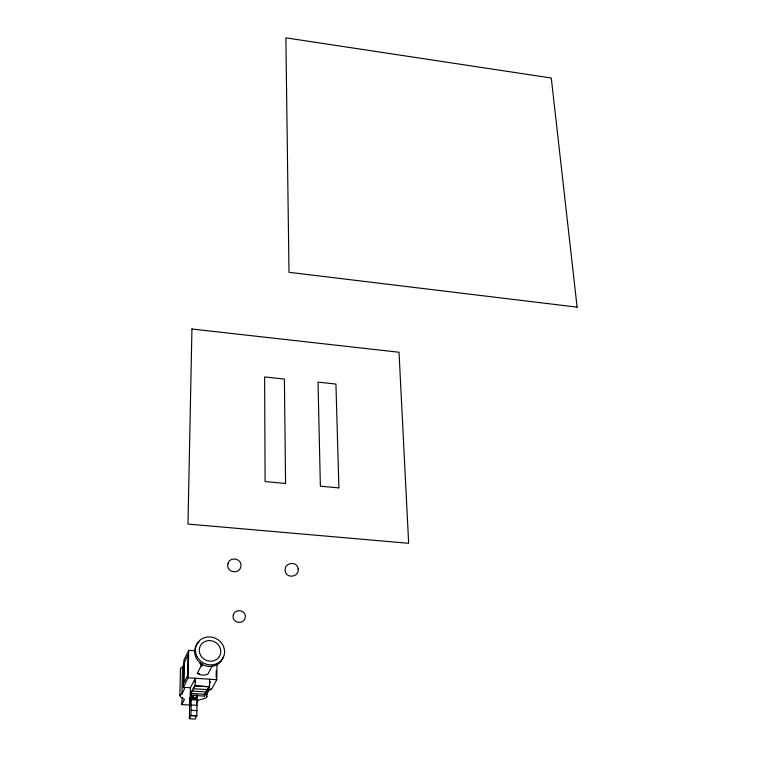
<?xml version="1.0" encoding="UTF-8"?>
<svg xmlns="http://www.w3.org/2000/svg" width="757" height="757" viewBox="0 0 757 757"><rect width="100%" height="100%" fill="white"/><g stroke="black" fill="none" stroke-linecap="round" stroke-linejoin="round"><path stroke-width="1.14" d="M216.171 677.468L216.247 670.636M196.385 703.698L198.268 700.225L203.624 698.73A10.664 3.501 0.5 0 0 206.898 696.667L206.112 695.484L208.96 690.327L211.553 689.163L216.795 679.701L216.966 663.757M209.055 686.221A4.145 0.681 -85.9 0 0 208.251 689.674L193.943 688.728A4.154 0.643 -85.9 0 1 195.136 685.88L209.547 686.769L209.651 679.218M204.437 693.98L204.418 696.109L190.272 695.163L190.414 687.763L195.334 678.253L195.192 685.814M206.898 696.667L206.926 694.349M189.382 718.686L191.029 715.27A5.044 0.776 -86 0 1 191.161 710.274A5.034 0.776 -86 0 1 191.256 704.966A5.025 0.776 -85.9 0 1 191.351 699.676L191.445 694.406L189.77 697.594L189.401 718.743L195.051 719.103L196.829 715.63A5.044 0.795 -86 0 1 196.952 710.634A5.034 0.795 -86 0 1 197.038 705.335A5.025 0.785 -86 0 1 197.132 700.045L197.217 694.784M190.868 705.146L181.727 704.568L184.434 699.326L181.037 697.263A13.891 4.561 0.5 0 1 179.986 694.917L181.945 693.904L184.576 688.719L183.336 687.299L188.152 677.77L188.673 650.348L195.495 650.831M189.998 705.959L189.78 697.632M181.945 693.904L182.503 667.087L184.254 663.492M179.892 695.39L180.469 668.63M195.628 681.612L195.675 681.016M190.319 695.153L190.338 695.03A4.107 0.625 -85.9 0 1 191.483 693.431A4.116 0.634 -85.9 0 1 192.127 690.176A4.116 0.634 -85.9 0 1 192.704 691.084L206.954 692.021A4.126 0.672 -85.9 0 1 207.494 689.069M204.466 696.052L204.475 696.024A4.097 0.662 -86 0 1 204.939 693.743M209.547 686.769L195.183 685.87M196.82 716.037L191.01 715.687M188.673 650.348L183.894 660.227L183.336 687.299L190.414 687.763M199.64 673.569L197.293 673.408L202.27 663.757M212.48 665.469L207.853 674.127A10.683 9.973 28.1 0 1 197.293 673.408M182.503 667.087L180.563 668.128A13.777 4.731 0.6 0 0 180.535 669.122M191.256 704.966L197.038 705.335M191.161 710.274L196.952 710.634M191.038 715.393L196.848 715.753M191.483 693.431L205.677 694.358A4.116 0.672 -86 0 1 206.216 691.415M191.351 699.676L197.132 700.045M208.033 688.936L211.553 689.163M188.152 677.77L216.795 679.701M201.665 666.122A1.637 1.523 28.1 0 1 201.239 664.258M202.072 665.554A3.444 3.208 28.1 0 1 200.416 662.612M202.015 664.987A6.955 6.482 28.1 0 1 199.536 662.403M223.183 657.067A14.771 13.721 28 0 1 201.731 664.069A14.771 13.721 28 0 1 199.044 641.917M182.153 697.443A40.982 5.895 -85.9 0 1 181.727 704.568M196.328 697.831A2.139 2.016 29.5 0 1 193.253 698.957A2.139 2.016 29.5 0 1 192.78 695.73M196.536 695.446A2.139 2.016 29.5 0 1 196.101 698.02A2.139 2.016 29.5 0 1 193.385 697.916A2.139 2.016 29.5 0 1 192.884 695.314M195.987 695.267A1.836 1.732 29.5 0 1 195.978 697.746A1.836 1.732 29.5 0 1 193.423 697.613A1.836 1.732 29.5 0 1 193.432 695.134M209.301 686.268A4.145 0.681 -85.9 0 1 209.49 686.836M207.759 688.586A4.126 0.672 -85.9 0 1 208.251 689.674M206.339 691.113A4.116 0.672 -86 0 1 206.954 692.021M205.535 693.554A4.097 0.662 -86 0 1 205.677 694.358M192.704 691.084A4.135 0.634 -85.9 0 1 193.366 687.82A4.135 0.634 -85.9 0 1 193.943 688.728M195.76 695.21A1.722 1.618 29.5 0 1 196.035 697.528A1.722 1.618 29.5 0 1 193.65 697.67A1.722 1.618 29.5 0 1 193.376 695.352M188.001 654.994L187.604 675.528L183.998 682.71L184.415 662.375L188.001 654.994M191.937 329.011L187.982 524.071L408.648 543.299L399.024 352.242L191.937 329.011M209.67 682.35C209.831 684.583 210.086 679.824 209.67 682.35M194.71 681.347C194.804 683.618 195.155 678.859 194.71 681.347M298.163 568.838C299.517 576.938 286.316 579.323 285.19 570.797C283.799 562.64 297.066 560.369 298.163 568.838M227.942 563.842C225.671 572.16 238.957 575.036 240.745 566.965C243.016 558.732 229.721 555.685 227.942 563.842M233.298 615.1C231.207 622.765 243.499 625.348 245.088 617.92C247.179 610.256 234.907 607.682 233.298 615.1M219.284 656.669L217.552 658.685A10.939 10.144 28 0 1 202.308 657.625A10.939 10.144 28 0 1 202.516 643.043L204.769 641.576A10.939 10.144 28 0 1 217.713 644.141A10.939 10.144 28 0 1 219.284 656.669M338.899 487.905L320.372 486.174L318.025 382.143L335.928 384.064L338.899 487.905M285.578 483.477L265.101 481.566L264.619 376.948L284.395 379.068L285.578 483.477M577.108 307.153L288.994 272.302L285.872 37.85L551.276 78.018L577.108 307.153M197.312 657.048A14.809 13.74 28 0 0 222.567 658.732A14.809 13.74 28 0 0 210.105 636.959A14.809 13.74 28 0 0 197.312 657.048"/></g></svg>
